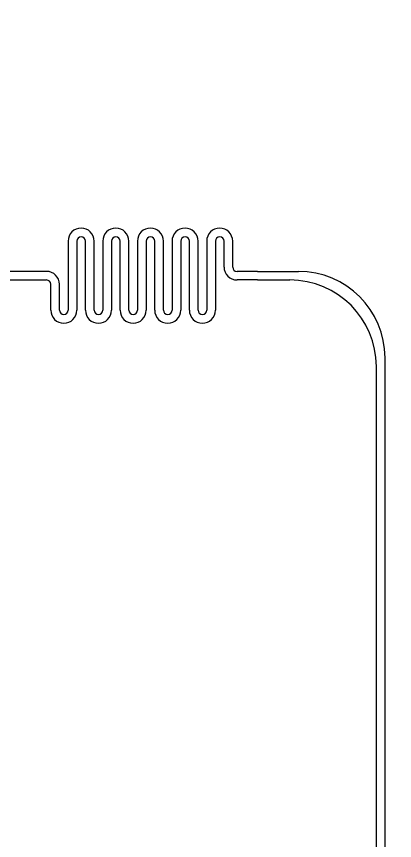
# Model space of a CAD drawing. Extents: x 1225654 to 1325654, y 924838 to 1022543.
# Drawn here: x 1249501 to 1253865, y 947718 to 957246 of the extents above; entities that cross this region are included whole.
import ezdxf

# ---------------------------------------------------------------- set-up
doc = ezdxf.new("R2010")
doc.units = 13

msp = doc.modelspace()

# ---------------------------------------------------------------- linework, layer by layer
for p, q in [((1250246.7, 954799.1), (1250246.7, 954799.1)), ((1250646.7, 954799.1), (1250646.7, 954799.1)), ((1251046.7, 954799.1), (1251046.7, 954799.1)), ((1251446.7, 954799.1), (1251446.7, 954799.1)), ((1251846.7, 954799.1), (1251846.7, 954799.1)), ((1250246.7, 954699.1), (1250246.7, 954699.1)), ((1250646.7, 954699.1), (1250646.7, 954699.1)), ((1251046.7, 954699.1), (1251046.7, 954699.1)), ((1251446.7, 954699.1), (1251446.7, 954699.1)), ((1251846.7, 954699.1), (1251846.7, 954699.1)), ((1250096.7, 954649.1), (1250096.7, 953849.1)), ((1250196.7, 954649.1), (1250196.7, 953849.1)), ((1250296.7, 953849.1), (1250296.7, 954649.1)), ((1250396.7, 953849.1), (1250396.7, 954649.1)), ((1250496.7, 954649.1), (1250496.7, 953849.1)), ((1250596.7, 954649.1), (1250596.7, 953849.1)), ((1250696.7, 953849.1), (1250696.7, 954649.1)), ((1250796.7, 953849.1), (1250796.7, 954649.1)), ((1250896.7, 954649.1), (1250896.7, 953849.1)), ((1250996.7, 954649.1), (1250996.7, 953849.1)), ((1251096.7, 953849.1), (1251096.7, 954649.1)), ((1251196.7, 953849.1), (1251196.7, 954649.1)), ((1251296.7, 954649.1), (1251296.7, 953849.1)), ((1251396.7, 954649.1), (1251396.7, 953849.1)), ((1251496.7, 953849.1), (1251496.7, 954649.1)), ((1251596.7, 953849.1), (1251596.7, 954649.1)), ((1251696.7, 954649.1), (1251696.7, 953849.1)), ((1251796.7, 954649.1), (1251796.7, 953849.1)), ((1251896.7, 954349.1), (1251896.7, 954649.1)), ((1251996.7, 954349.1), (1251996.7, 954649.1)), ((1249846.7, 954299.1), (1249137.2, 954299.1)), ((1252285.1, 954299.1), (1252046.7, 954299.1)), ((1252285.1, 954299.1), (1252756.1, 954299.1)), ((1249137.2, 954199.1), (1249846.7, 954199.1)), ((1252285.1, 954199.1), (1252046.7, 954199.1)), ((1252285.1, 954199.1), (1252656.1, 954199.1)), ((1249896.7, 953849.1), (1249896.7, 954149.1)), ((1249996.7, 953849.1), (1249996.7, 954149.1)), ((1250046.7, 953799.1), (1250046.7, 953799.1)), ((1250446.7, 953799.1), (1250446.7, 953799.1)), ((1250846.7, 953799.1), (1250846.7, 953799.1)), ((1251246.7, 953799.1), (1251246.7, 953799.1)), ((1251646.7, 953799.1), (1251646.7, 953799.1)), ((1250046.7, 953699.1), (1250046.7, 953699.1)), ((1250446.7, 953699.1), (1250446.7, 953699.1)), ((1250846.7, 953699.1), (1250846.7, 953699.1)), ((1251246.7, 953699.1), (1251246.7, 953699.1)), ((1251646.7, 953699.1), (1251646.7, 953699.1)), ((1253756.1, 947366.8), (1253756.1, 953299.1)), ((1253656.1, 947366.8), (1253656.1, 953199.1))]:
    msp.add_line(p, q)
msp.add_lwpolyline([(1260678.3, 924838.4), (1290630.1, 924838.4, 6.524121)], format="xyb", close=True)
msp.add_lwpolyline([(1260678.3, 924838.4), (1290630.1, 924838.4, 6.524121)], format="xyb", close=True)
for centre, radius, start, end in [((1250246.7, 954649.1), 150, 90, 180), ((1250246.7, 954649.1), 150, 0, 90), ((1250646.7, 954649.1), 150, 90, 180), ((1250646.7, 954649.1), 150, 0, 90), ((1251046.7, 954649.1), 150, 90, 180), ((1251046.7, 954649.1), 150, 0, 90), ((1251446.7, 954649.1), 150, 90, 180), ((1251446.7, 954649.1), 150, 0, 90), ((1251846.7, 954649.1), 150, 90, 180), ((1251846.7, 954649.1), 150, 0, 90), ((1250246.7, 954649.1), 50, 90, 180), ((1250246.7, 954649.1), 50, 0, 90), ((1250646.7, 954649.1), 50, 90, 180), ((1250646.7, 954649.1), 50, 0, 90), ((1251046.7, 954649.1), 50, 90, 180), ((1251046.7, 954649.1), 50, 0, 90), ((1251446.7, 954649.1), 50, 90, 180), ((1251446.7, 954649.1), 50, 0, 90), ((1251846.7, 954649.1), 50, 90, 180), ((1251846.7, 954649.1), 50, 0, 90), ((1249846.7, 954149.1), 150, 0, 90), ((1252046.7, 954349.1), 150, 180, 270), ((1252046.7, 954349.1), 50, 180, 270), ((1252756.1, 953299.1), 1000, 0, 90), ((1249846.7, 954149.1), 50, 0, 90), ((1252656.1, 953199.1), 1000, 0, 90), ((1250046.7, 953849.1), 150, 180, 270), ((1250046.7, 953849.1), 50, 180, 270), ((1250046.7, 953849.1), 50, 270, 0), ((1250046.7, 953849.1), 150, 270, 0), ((1250446.7, 953849.1), 150, 180, 270), ((1250446.7, 953849.1), 50, 180, 270), ((1250446.7, 953849.1), 150, 270, 0), ((1250446.7, 953849.1), 50, 270, 0), ((1250846.7, 953849.1), 150, 180, 270), ((1250846.7, 953849.1), 50, 180, 270), ((1250846.7, 953849.1), 50, 270, 0), ((1250846.7, 953849.1), 150, 270, 0), ((1251246.7, 953849.1), 150, 180, 270), ((1251246.7, 953849.1), 50, 180, 270), ((1251246.7, 953849.1), 150, 270, 0), ((1251246.7, 953849.1), 50, 270, 0), ((1251646.7, 953849.1), 150, 180, 270), ((1251646.7, 953849.1), 50, 180, 270), ((1251646.7, 953849.1), 150, 270, 0), ((1251646.7, 953849.1), 50, 270, 0)]:
    msp.add_arc(centre, radius, start, end)

doc.saveas('drawing.dxf')
